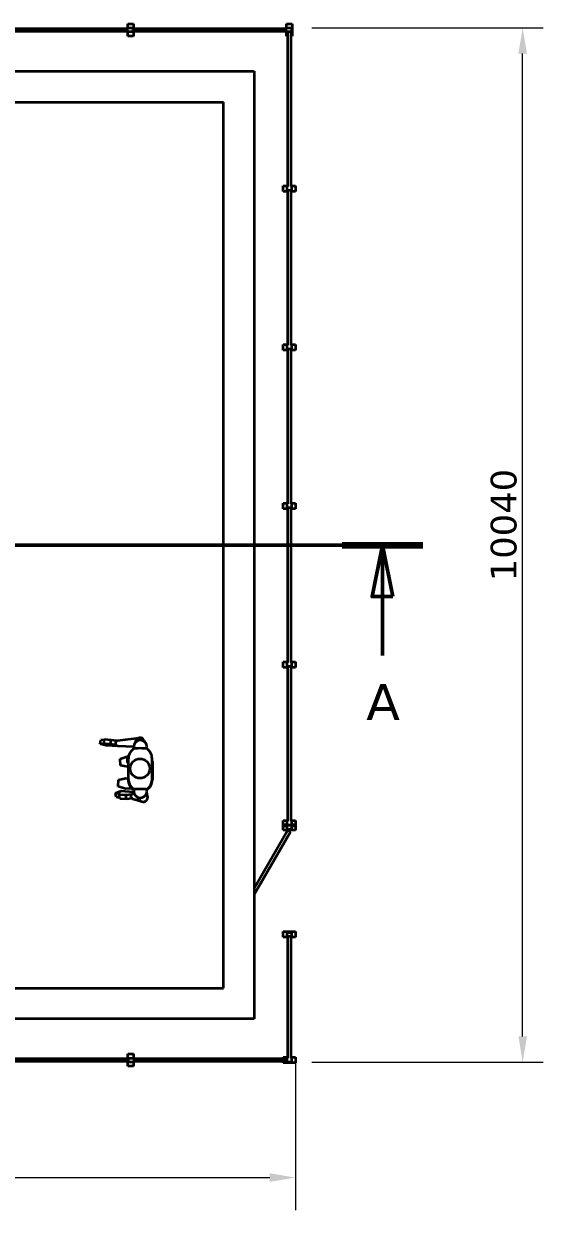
# Model space of a CAD drawing. Header units: millimetres. Extents: x 0 to 84100, y 0 to 59400.
# Drawn here: x 37067 to 42111, y 8169 to 19686 of the extents above; entities that cross this region are included whole.
import ezdxf

# ---------------------------------------------------------------- set-up
doc = ezdxf.new("R2010")
doc.units = ezdxf.units.MM
doc.header["$LTSCALE"] = 100
doc.linetypes.add('CHAIN', pattern=[0.3543, 0.2362, -0.0295, 0.0591, -0.0295])
for name, color, linetype, lineweight in [('Dimension (ISO)', 7, 'Continuous', 18), ('Section Line (ISO)', 7, 'CHAIN', 50), ('Visible (ISO)', 7, 'Continuous', 35)]:
    doc.layers.add(name, color=color, linetype=linetype, lineweight=lineweight)
doc.styles.add('Label Text (ISO)', font='verdana.ttf')
doc.styles.add('Note Text (ISO)', font='verdana.ttf')
doc.dimstyles.new('Default - Method 1b (ISO)', dxfattribs={"dimscale": 100, "dimtxt": 2.5, "dimasz": 2.5, "dimexe": 2, "dimexo": 2, "dimgap": 0.5, "dimtad": 1, "dimtoh": 1, "dimdec": 1, "dimrnd": 1e-08, "dimtxsty": 'Note Text (ISO)', "dimcen": 0.09, "dimdle": 10, "dimclrd": 256, "dimclre": 256, "dimclrt": 256, "dimadec": 1, "dimazin": 2, "dimtfac": 0.72, "dimtmove": 0, "dimatfit": 3, "dimfxl": 1, "dimtolj": 1, "dimlwd": -1, "dimlwe": -1, "dimarcsym": 0})
doc.dimstyles.new('Salg Layout', dxfattribs={"dimscale": 100, "dimtxt": 2.5, "dimasz": 2.5, "dimexe": 3.175, "dimexo": 0, "dimgap": 0.762, "dimtad": 1, "dimdec": 0, "dimrnd": 1e-08, "dimzin": 0, "dimtxsty": 'Note Text (ISO)', "dimcen": 0.09, "dimdle": 10, "dimclrd": 256, "dimclre": 256, "dimclrt": 256, "dimadec": 0, "dimazin": 0, "dimtfac": 1, "dimtmove": 0, "dimatfit": 3, "dimfxl": 1, "dimtolj": 1, "dimtzin": 0, "dimlwd": -1, "dimlwe": -1, "dimarcsym": 0})

# ---------------------------------------------------------------- blocks, each defined once
blk = doc.blocks.new('2dTransSection0')
at = {"layer": 'Section Line (ISO)', "linetype": 'CHAIN', "ltscale": 33.448322}
blk.add_line((34.21, 146.26), (409.43, 146.26), dxfattribs=at)
at = {"layer": 'Section Line (ISO)', "linetype": 'Continuous', "lineweight": 100}
blk.add_line((401.58, 146.26), (409.43, 146.26), dxfattribs=at)
at = {"layer": 'Section Line (ISO)', "linetype": 'Continuous'}
for p, q in [((405.5, 146.26), (404.5, 141.26)), ((405.5, 141.26), (405.5, 146.26)), ((406.5, 141.26), (405.5, 146.26)), ((404.5, 141.26), (406.5, 141.26)), ((405.5, 135.52), (405.5, 141.26))]:
    blk.add_line(p, q, dxfattribs=at)
at = {"layer": 'Section Line (ISO)', "linetype": 'Continuous', "flags": 128}
blk.add_lwpolyline([(406.5, 141.26), (405.5, 146.26), (404.5, 141.26), (406.5, 141.26)], dxfattribs=at)
at = {"layer": 'Section Line (ISO)'}
blk.add_solid([(406.5, 141.26), (405.5, 146.26), (404.5, 141.26), (406.5, 141.26)], dxfattribs=at)
at = {"layer": 'Section Line (ISO)', "insert": (403.92, 129.26), "char_height": 3.5, "attachment_point": 7, "style": 'Label Text (ISO)'}
blk.add_mtext('A', dxfattribs=at)
blk = doc.blocks.new('*D19')
at = {"layer": 'Defpoints', "color": 0, "transparency": 16777216}
for p in [(14975, 9626), (39705, 9599), (39705, 8486)]:
    blk.add_point(p, dxfattribs=at)
at = {"layer": 'Dimension (ISO)', "transparency": 16777216}
for p, q in [((14975, 9626), (14975, 8169)), ((39705, 9599), (39705, 8169)), ((15225, 8486), (39455, 8486))]:
    blk.add_line(p, q, dxfattribs=at)
for points in [[(15225, 8528), (15225, 8444), (14975, 8486)], [(39455, 8528), (39455, 8444), (39705, 8486)]]:
    blk.add_solid(points, dxfattribs=at)
at = {"layer": 'Dimension (ISO)', "transparency": 16777216, "insert": (26826, 8823), "char_height": 250, "attachment_point": 1, "style": 'Note Text (ISO)'}
blk.add_mtext('\\A1;24731', dxfattribs=at)
blk = doc.blocks.new('*D21')
at = {"layer": 'Defpoints', "color": 0, "transparency": 16777216}
for p in [(39665, 19646), (41911, 19646), (39665, 9606)]:
    blk.add_point(p, dxfattribs=at)
at = {"layer": 'Dimension (ISO)', "transparency": 16777216}
for p, q in [((39865, 19646), (42111, 19646)), ((41911, 9856), (41911, 19396)), ((39865, 9606), (42111, 9606))]:
    blk.add_line(p, q, dxfattribs=at)
for points in [[(41870, 19396), (41953, 19396), (41911, 19646)], [(41870, 9856), (41953, 9856), (41911, 9606)]]:
    blk.add_solid(points, dxfattribs=at)
at = {"layer": 'Dimension (ISO)', "transparency": 16777216, "insert": (41601, 14274), "char_height": 250, "attachment_point": 1, "rotation": 90, "style": 'Note Text (ISO)'}
blk.add_mtext('\\A1;10040', dxfattribs=at)

msp = doc.modelspace()

# ---------------------------------------------------------------- linework, layer by layer
at = {"layer": 'Visible (ISO)'}
for p, q in [((36585.45, 19641.01), (38085.45, 19641.01)), ((38085.45, 19611.01), (36585.45, 19611.01)), ((38077.95, 19641.01), (38077.95, 19686.01)), ((38077.95, 19686.01), (38132.95, 19686.01)), ((38077.95, 19566.01), (38077.95, 19611.01)), ((38085.45, 19646.01), (38125.45, 19646.01)), ((38085.45, 19641.01), (38085.45, 19646.01)), ((38085.45, 19606.01), (38085.45, 19611.01)), ((38125.45, 19606.01), (38085.45, 19606.01)), ((38125.45, 19646.01), (38125.45, 19606.01)), ((38125.45, 19641.01), (38125.45, 19611.01)), ((38125.45, 19641.01), (39625.45, 19641.01)), ((39625.45, 19611.01), (38125.45, 19611.01)), ((38132.95, 19686.01), (38132.95, 19641.01)), ((38132.95, 19611.01), (38132.95, 19566.01)), ((39617.95, 19641.01), (39617.95, 19686.01)), ((39617.95, 19686.01), (39672.95, 19686.01)), ((39617.95, 19566.01), (39617.95, 19611.01)), ((39625.45, 19646.01), (39665.45, 19646.01)), ((39625.45, 19641.01), (39625.45, 19646.01)), ((39625.45, 19606.01), (39625.45, 19611.01)), ((39665.45, 19606.01), (39625.45, 19606.01)), ((39660.45, 19606.01), (39630.45, 19606.01)), ((39630.45, 18106.01), (39630.45, 19606.01)), ((39660.45, 19606.01), (39660.45, 18106.01)), ((39665.45, 19646.01), (39665.45, 19606.01)), ((39672.95, 19686.01), (39672.95, 19566.01)), ((38132.95, 19566.01), (38077.95, 19566.01)), ((39630.45, 19566.01), (39617.95, 19566.01)), ((39672.95, 19566.01), (39660.45, 19566.01)), ((27330.45, 19226.01), (39305.45, 19226.01)), ((39305.45, 19226.01), (39305.45, 10026.01)), ((27330.45, 18926.01), (39005.45, 18926.01)), ((39005.45, 10326.01), (39005.45, 18926.01)), ((39585.45, 18113.51), (39630.45, 18113.51)), ((39585.45, 18058.51), (39585.45, 18113.51)), ((39625.45, 18106.01), (39630.45, 18106.01)), ((39625.45, 18066.01), (39625.45, 18106.01)), ((39660.45, 18113.51), (39705.45, 18113.51)), ((39660.45, 18106.01), (39665.45, 18106.01)), ((39665.45, 18106.01), (39665.45, 18066.01)), ((39705.45, 18113.51), (39705.45, 18058.51)), ((39630.45, 18058.51), (39585.45, 18058.51)), ((39665.45, 18066.01), (39625.45, 18066.01)), ((39660.45, 18066.01), (39630.45, 18066.01)), ((39630.45, 16566.01), (39630.45, 18066.01)), ((39660.45, 18066.01), (39660.45, 16566.01)), ((39705.45, 18058.51), (39660.45, 18058.51)), ((39585.45, 16573.51), (39630.45, 16573.51)), ((39585.45, 16518.51), (39585.45, 16573.51)), ((39630.45, 16518.51), (39585.45, 16518.51)), ((39625.45, 16566.01), (39630.45, 16566.01)), ((39625.45, 16526.01), (39625.45, 16566.01)), ((39665.45, 16526.01), (39625.45, 16526.01)), ((39660.45, 16526.01), (39630.45, 16526.01)), ((39630.45, 15026.01), (39630.45, 16526.01)), ((39660.45, 16573.51), (39705.45, 16573.51)), ((39660.45, 16566.01), (39665.45, 16566.01)), ((39660.45, 16526.01), (39660.45, 15026.01)), ((39705.45, 16518.51), (39660.45, 16518.51)), ((39665.45, 16566.01), (39665.45, 16526.01)), ((39705.45, 16573.51), (39705.45, 16518.51)), ((39585.45, 15033.51), (39630.45, 15033.51)), ((39585.45, 14978.51), (39585.45, 15033.51)), ((39630.45, 14978.51), (39585.45, 14978.51)), ((39625.45, 15026.01), (39630.45, 15026.01)), ((39625.45, 14986.01), (39625.45, 15026.01)), ((39665.45, 14986.01), (39625.45, 14986.01)), ((39660.45, 14986.01), (39630.45, 14986.01)), ((39630.45, 13486.01), (39630.45, 14986.01)), ((39660.45, 15033.51), (39705.45, 15033.51)), ((39660.45, 15026.01), (39665.45, 15026.01)), ((39660.45, 14986.01), (39660.45, 13486.01)), ((39705.45, 14978.51), (39660.45, 14978.51)), ((39665.45, 15026.01), (39665.45, 14986.01)), ((39705.45, 15033.51), (39705.45, 14978.51)), ((39585.45, 13493.51), (39630.45, 13493.51)), ((39585.45, 13438.51), (39585.45, 13493.51)), ((39625.45, 13486.01), (39630.45, 13486.01)), ((39625.45, 13446.01), (39625.45, 13486.01)), ((39660.45, 13493.51), (39705.45, 13493.51)), ((39660.45, 13486.01), (39665.45, 13486.01)), ((39665.45, 13486.01), (39665.45, 13446.01)), ((39705.45, 13493.51), (39705.45, 13438.51)), ((39630.45, 13438.51), (39585.45, 13438.51)), ((39665.45, 13446.01), (39625.45, 13446.01)), ((39660.45, 13446.01), (39630.45, 13446.01)), ((39630.45, 11946.01), (39630.45, 13446.01)), ((39660.45, 13446.01), (39660.45, 11946.01)), ((39705.45, 13438.51), (39660.45, 13438.51)), ((37810.67, 12696.29), (37817.23, 12733.39)), ((37810.67, 12696.29), (37854.11, 12695.6)), ((37864.18, 12678.97), (37810.67, 12696.29)), ((37850.04, 12732.87), (37817.23, 12733.39)), ((37844.28, 12700.31), (37850.85, 12737.42)), ((37844.28, 12700.31), (37908.35, 12695.22)), ((37854.11, 12695.6), (37844.28, 12700.31)), ((37914.92, 12732.32), (37850.85, 12737.42)), ((37984, 12672.1), (37864.18, 12678.97)), ((37908.35, 12695.22), (37914.92, 12732.32)), ((37908.35, 12695.22), (37962.43, 12686.46)), ((37968.41, 12723.65), (37914.92, 12732.32)), ((37978.87, 12727.51), (38188.24, 12755.39)), ((37981.01, 12676.96), (38135.2, 12669.63)), ((37981.91, 12676.92), (37984, 12672.1)), ((37984, 12672.1), (37984.83, 12676.78)), ((38149.84, 12716.55), (38147.82, 12706.08)), ((38235.02, 12728.7), (38240.47, 12715.88)), ((38002.05, 12549.2), (38070.28, 12573.43)), ((38070.28, 12573.43), (38077.48, 12573.44)), ((38083.92, 12529.33), (38084.4, 12555.9)), ((38006.8, 12485.88), (38002.05, 12549.2)), ((38077.88, 12472.11), (38006.8, 12485.88)), ((38083.9, 12473.01), (38077.88, 12472.11)), ((38083.9, 12349.56), (38083.9, 12527.26)), ((38312.98, 12350.75), (38312.98, 12553.83)), ((38315.78, 12524.66), (38315.78, 12346.96)), ((37984.78, 12281.92), (37987.01, 12345.38)), ((37987.01, 12345.38), (38057.48, 12361.97)), ((38057.48, 12361.97), (38083.9, 12359.1)), ((37959.23, 12216.26), (38012.08, 12240.94)), ((38003.66, 12207.99), (37959.23, 12216.26)), ((37964.64, 12180.55), (37959.23, 12216.26)), ((38053.92, 12260.43), (37984.78, 12281.92)), ((38012.08, 12240.94), (38134.05, 12228.64)), ((38116.79, 12262.84), (38053.92, 12260.43)), ((38127.21, 12259.98), (38130.49, 12257.38)), ((38130.35, 12212.44), (38139.55, 12213.37)), ((38134.05, 12228.64), (38131.42, 12212.55)), ((38136.41, 12213.05), (38134.05, 12228.64)), ((38270.36, 12188.88), (38261, 12224.34)), ((38304.14, 12306.66), (38304.62, 12307.84)), ((37964.64, 12180.55), (37998.05, 12174.34)), ((37994.13, 12200.2), (38003.66, 12207.99)), ((38059.18, 12196.63), (37994.13, 12200.2)), ((37999.54, 12164.5), (37994.13, 12200.2)), ((37999.54, 12164.5), (38064.6, 12160.92)), ((38113.59, 12203.06), (38059.18, 12196.63)), ((38064.6, 12160.92), (38059.18, 12196.63)), ((38064.6, 12160.92), (38117.27, 12167.15)), ((38125.31, 12162.93), (38214.1, 12135.12)), ((38191.24, 12151.64), (38169.81, 12179.96)), ((39585.45, 11953.51), (39630.45, 11953.51)), ((39585.45, 11898.51), (39585.45, 11953.51)), ((39585.45, 11913.51), (39625.45, 11913.51)), ((39585.45, 11858.51), (39585.45, 11913.51)), ((39625.45, 11898.51), (39585.45, 11898.51)), ((39625.45, 11946.01), (39630.45, 11946.01)), ((39625.45, 11906.01), (39625.45, 11946.01)), ((39665.45, 11906.01), (39625.45, 11906.01)), ((39625.45, 11906.01), (39665.45, 11906.01)), ((39625.45, 11866.01), (39625.45, 11906.01)), ((39665.45, 11866.01), (39625.45, 11866.01)), ((39660.45, 11953.51), (39705.45, 11953.51)), ((39660.45, 11946.01), (39665.45, 11946.01)), ((39665.45, 11946.01), (39665.45, 11906.01)), ((39665.45, 11913.51), (39705.45, 11913.51)), ((39665.45, 11906.01), (39665.45, 11866.01)), ((39705.45, 11898.51), (39665.45, 11898.51)), ((39705.45, 11953.51), (39705.45, 11898.51)), ((39705.45, 11913.51), (39705.45, 11858.51)), ((39632.46, 11858.51), (39305.45, 11292.12)), ((39305.45, 11232.12), (39658.44, 11843.51)), ((39705.45, 11858.51), (39585.45, 11858.51)), ((39658.44, 11843.51), (39632.46, 11858.51)), ((39585.45, 10873.51), (39705.45, 10873.51)), ((39585.45, 10818.51), (39585.45, 10873.51)), ((39625.45, 10866.01), (39665.45, 10866.01)), ((39625.45, 10826.01), (39625.45, 10866.01)), ((39665.45, 10866.01), (39665.45, 10826.01)), ((39705.45, 10873.51), (39705.45, 10818.51)), ((39630.45, 10818.51), (39585.45, 10818.51)), ((39665.45, 10826.01), (39625.45, 10826.01)), ((39660.45, 10826.01), (39630.45, 10826.01)), ((39630.45, 9646.01), (39630.45, 10826.01)), ((39660.45, 10826.01), (39660.45, 9646.01)), ((39705.45, 10818.51), (39660.45, 10818.51)), ((27330.45, 10326.01), (39005.45, 10326.01)), ((39305.45, 10026.01), (27330.45, 10026.01)), ((38077.95, 9641.01), (38077.95, 9686.01)), ((38077.95, 9686.01), (38132.95, 9686.01)), ((38132.95, 9686.01), (38132.95, 9641.01)), ((36585.45, 9641.01), (38085.45, 9641.01)), ((38085.45, 9611.01), (36585.45, 9611.01)), ((38077.95, 9566.01), (38077.95, 9611.01)), ((38132.95, 9566.01), (38077.95, 9566.01)), ((38085.45, 9646.01), (38125.45, 9646.01)), ((38085.45, 9606.01), (38085.45, 9646.01)), ((38085.45, 9611.01), (38085.45, 9641.01)), ((38125.45, 9606.01), (38085.45, 9606.01)), ((38125.45, 9646.01), (38125.45, 9641.01)), ((38125.45, 9641.01), (39625.45, 9641.01)), ((38125.45, 9611.01), (38125.45, 9606.01)), ((39625.45, 9611.01), (38125.45, 9611.01)), ((38132.95, 9611.01), (38132.95, 9566.01)), ((39585.45, 9653.51), (39630.45, 9653.51)), ((39585.45, 9641.01), (39585.45, 9653.51)), ((39585.45, 9598.51), (39585.45, 9611.01)), ((39705.45, 9598.51), (39585.45, 9598.51)), ((39625.45, 9646.01), (39630.45, 9646.01)), ((39625.45, 9606.01), (39625.45, 9646.01)), ((39625.45, 9611.01), (39625.45, 9641.01)), ((39665.45, 9606.01), (39625.45, 9606.01)), ((39660.45, 9653.51), (39705.45, 9653.51)), ((39660.45, 9646.01), (39665.45, 9646.01)), ((39665.45, 9646.01), (39665.45, 9606.01)), ((39705.45, 9653.51), (39705.45, 9598.51))]:
    msp.add_line(p, q, dxfattribs=at)
msp.add_circle((38195.54, 12456.49), 95.25, dxfattribs=at)
for centre, radius, start, end in [((37982.22, 12702.33), 25.4, 97.583395, 203.424782), ((37982.22, 12702.33), 25.4, 219.286465, 267.276183), ((38198.68, 12668.06), 63.5, 343.925359, 196.074641), ((38194.11, 12711.33), 44.45, 23.011468, 97.583395), ((38133.35, 12543.27), 63.5, 132.801583, 218.849707), ((38198.68, 12553.83), 114.3, 122.202197, 178.012072), ((38198.68, 12553.83), 114.3, 0, 57.797803), ((38198.2, 12527.26), 114.3, 178.92885, 180), ((38201.48, 12524.66), 114.3, 0, 12.707106), ((38198.2, 12349.56), 114.3, 180, 231.605415), ((38201.48, 12346.96), 114.3, 301.310459, 0), ((38198.68, 12350.75), 114.3, 358.012072, 0), ((38155.31, 12313.32), 63.5, 185.719493, 253.406913), ((38132.9, 12187.17), 25.4, 95.751105, 136.316459), ((38201.48, 12346.96), 114.3, 231.605415, 235.785534), ((38198.68, 12236.52), 63.5, 163.862707, 16.137293), ((38132.9, 12187.17), 25.4, 170.730481, 252.6098), ((38227.38, 12177.54), 44.45, 252.6098, 14.7865)]:
    msp.add_arc(centre, radius, start, end, dxfattribs=at)
for centre, major_axis, ratio, start_param, end_param in [((37982.22, 12702.33), (-23.31, -10.1), 0.98415983, 0, 0.2713347), ((37978.94, 12683.78), (-16.54, 2.93), 0.14860816, 0.09791159, 0.17123344), ((38192.97, 12711.62), (-30.15, -34.86), 0.91794122, 4.09825741, 5.27245326), ((38198.68, 12553.83), (-114.23, 3.96), 0.99941583, 0, 0.03467563), ((38198.68, 12650.43), (61, 0), 0.03415552, 0.05418036, 3.0874123), ((38198.68, 12350.75), (-114.23, 3.96), 0.99941583, 0.03467563, 1.04249165), ((38198.68, 12350.75), (114.23, -3.96), 0.99941583, 5.31005741, 6.28318531), ((38198.68, 12254.14), (-61, 0), 0.03415552, 3.1514749, 6.27330306), ((38132.9, 12187.17), (-25.07, 4.09), 0.94288597, 5.73055949, 6.28318531), ((38130.19, 12205.02), (-16.61, -2.52), 0.31868351, 5.89205888, 6.1806818), ((38227.15, 12177.19), (-37.73, 26.35), 0.95264923, 1.24303932, 1.62236944)]:
    msp.add_ellipse(centre, major_axis=major_axis, ratio=ratio, start_param=start_param, end_param=end_param, dxfattribs=at)
msp.add_open_spline([(38083.9, 12527.26), (38083.9, 12527.95), (38083.91, 12528.64), (38083.92, 12529.33)], degree=3, dxfattribs=at)
for points, knots in [([(38137.33, 12252.88), (38133.28, 12255.43), (38129.39, 12258.23), (38117.02, 12268.37), (38109.4, 12276.77), (38096.93, 12295.42), (38092.08, 12305.67), (38085.57, 12327.14), (38083.9, 12338.35), (38083.9, 12349.57)], [-0.642445453, -0.642445453, -0.642445453, -0.642445453, -0.5625, -0.5625, -0.375, -0.375, -0.1875, -0.1875, 0, 0, 0, 0]), ([(38304.14, 12306.66), (38304.07, 12306.51), (38304.01, 12306.36), (38298.3, 12292.45), (38290.02, 12279.93), (38273.61, 12263.3), (38267.01, 12257.96), (38259.9, 12253.4)], [4.41317301, 4.41317301, 4.41317301, 4.41317301, 4.46182348, 4.46182348, 8.92383714, 8.92383714, 11.47022963, 11.47022963, 11.47022963, 11.47022963])]:
    msp.add_open_spline(points, degree=3, knots=knots, dxfattribs=at)

# ---------------------------------------------------------------- block references
at = {"layer": 'Section Line (ISO)', "xscale": 100, "yscale": 100, "zscale": 100}
msp.add_blockref('2dTransSection0', (0, 0), dxfattribs=at)

# ---------------------------------------------------------------- dimensions: what is measured, and where the dimension line sits
at = {"layer": 'Dimension (ISO)'}
for base, p1, p2, angle, dimstyle, override, picture, middle in [((41911.27, 19646.01), (39665.45, 9606.01), (39665.45, 19646.01), 90, 'Default - Method 1b (ISO)', {"dimtoh": 0, "dimdec": 1, "dimtp": 0, "dimtm": 0, "dimtdec": 2, "dimtofl": 0, "dimatfit": 1}, '*D21', (41911.27, 14786.01)), ((39705.44974491, 8486.01251133), (14974.94974491, 9626.01251133), (39705.44974491, 9598.51251133), 180, 'Salg Layout', {"dimdec": 0, "dimtp": 0, "dimtm": 0, "dimtdec": 2, "dimtofl": 0, "dimatfit": 1}, '*D19', (27340.19974491, 8486.01251133))]:
    dim = msp.add_linear_dim(base=base, p1=p1, p2=p2, angle=angle, dimstyle=dimstyle, override=override, dxfattribs=at)
    dim.commit()
    dim.dimension.update_dxf_attribs({"geometry": picture, "text_midpoint": middle, "dimtype": 160})

doc.saveas('drawing.dxf')
